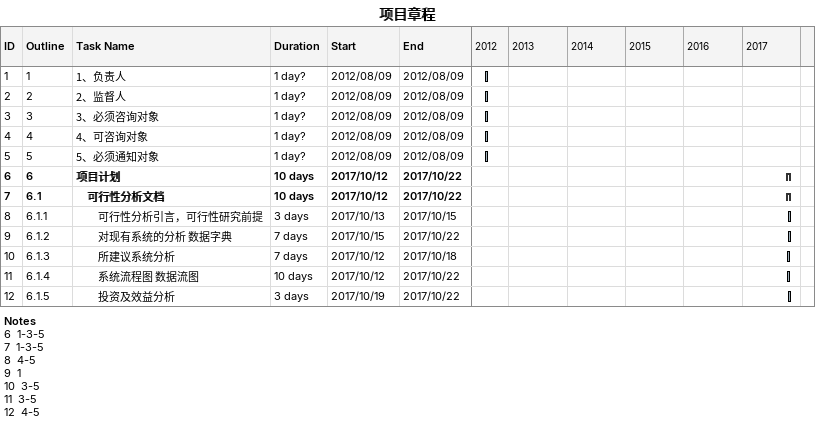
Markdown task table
项目章程

| ID | WBS | Task | Duration | Start | Finish |
|---|---|---|---|---|---|
| 1 | 1 | 1、负责人 | 1d? | 2012-08-09 | 2012-08-09 |
| 2 | 2 | 2、监督人 | 1d? | 2012-08-09 | 2012-08-09 |
| 3 | 3 | 3、必须咨询对象 | 1d? | 2012-08-09 | 2012-08-09 |
| 4 | 4 | 4、可咨询对象 | 1d? | 2012-08-09 | 2012-08-09 |
| 5 | 5 | 5、必须通知对象 | 1d? | 2012-08-09 | 2012-08-09 |
| 6 | 6 | **项目计划** | 10d | 2017-10-12 | 2017-10-22 |
| 7 | 6.1 | **可行性分析文档** | 10d | 2017-10-12 | 2017-10-22 |
| 8 | 6.1.1 | 可行性分析引言，可行性研究前提 | 3d | 2017-10-13 | 2017-10-15 |
| 9 | 6.1.2 | 对现有系统的分析 数据字典 | 7d | 2017-10-15 | 2017-10-22 |
| 10 | 6.1.3 | 所建议系统分析 | 7d | 2017-10-12 | 2017-10-18 |
| 11 | 6.1.4 | 系统流程图 数据流图 | 10d | 2017-10-12 | 2017-10-22 |
| 12 | 6.1.5 | 投资及效益分析 | 3d | 2017-10-19 | 2017-10-22 |

Notes
- 6: 1-3-5
- 7: 1-3-5
- 8: 4-5
- 9: 1
- 10: 3-5
- 11: 3-5
- 12: 4-5
